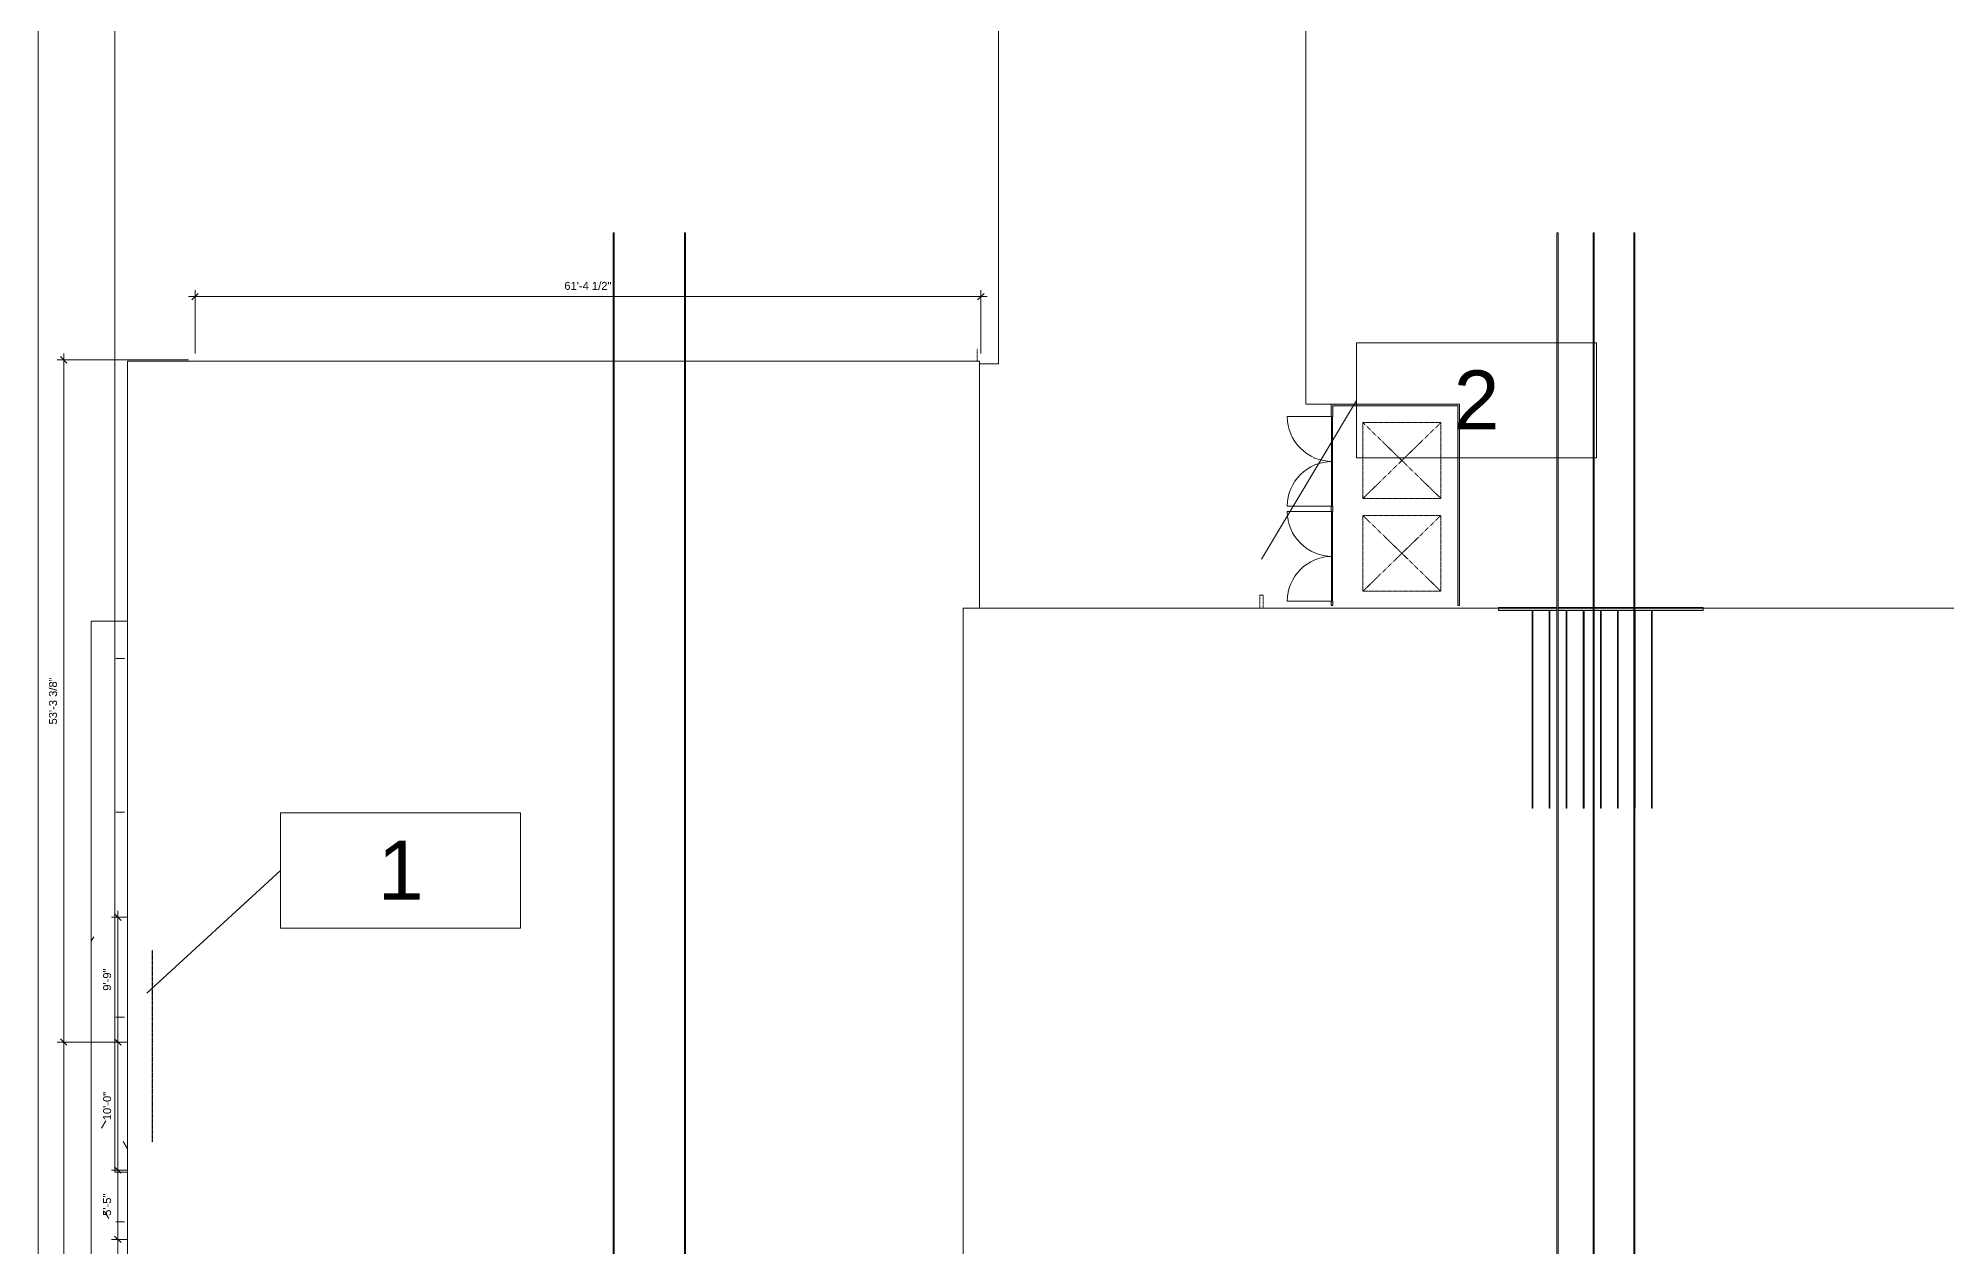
# Model space of a CAD drawing. Header units: inches. Extents: x 3 to 119514, y -26002 to 104775.
# Drawn here: x 21911 to 23700, y -21719 to -20586 of the extents above; entities that cross this region are included whole.
import ezdxf

# ---------------------------------------------------------------- set-up
doc = ezdxf.new("R2010")
doc.units = ezdxf.units.IN
doc.header["$MEASUREMENT"] = 0
for name, pattern in [('Dash', [0.25, 0.125, -0.125]), ('Dash 1_16_', [0.125, 0.0625, -0.0625]), ('Hidden 1_8_', [0.1875, 0.125, -0.0625])]:
    doc.linetypes.add(name, pattern=pattern)
for name, color, linetype, lineweight in [('15xx-Jefferson-REHAB-pr5_dwg', 8, 'Continuous', 9), ('A-DETL', 90, 'Continuous', 9), ('A-DETL-HDLN', 90, 'Hidden 1_8_', 9), ('A-DIM', 7, 'Continuous', 9), ('A-DOOR', 31, 'Continuous', 9), ('A-GENM', 13, 'Continuous', 9), ('A-ROOF', 132, 'Continuous', 9), ('Conc', 7, 'Continuous', 9), ('E-LITE-EQPM', 33, 'Continuous', 9), ('E-LITE-EQPM-HDLN', 30, 'Dash', 9), ('E-LITE-EQPM-IDEN', 33, 'Continuous', 9), ('EOP-PR', 4, 'Continuous', 9), ('L-SITE-WALL', 31, 'Continuous', 9)]:
    doc.layers.add(name, color=color, linetype=linetype, lineweight=lineweight)
doc.styles.add('Arial', font='arial.ttf', dxfattribs={"height": 7.5})
doc.styles.add('Arial_7', font='arial.ttf', dxfattribs={"height": 55.323728})
pattern_1 = [(270, (0, 0), (-8, -5e-16), [])]

# ---------------------------------------------------------------- blocks, each defined once
blk = doc.blocks.new('Generic Models 7 - Generic Models 4-339926-Site Lighting Plan')
at = {"layer": 'A-GENM'}
for p, q in [((23407.7, -20768.7), (23406.7, -20768.7)), ((23406.7, -20768.7), (23406.7, -23030.7)), ((23407.7, -23030.7), (23407.7, -20768.7)), ((23406.7, -23030.7), (23407.7, -23030.7))]:
    blk.add_line(p, q, dxfattribs=at)
blk = doc.blocks.new('Generic Models 7_Generic Models 1_6_Generic Models 1_6 _ Generic Models 7_Generic Models 1_337419_3 - Generic Models 7_Generic Models 1_6_Generic Models 1_6 _ Generic Models 7_Generic Models 1_337419_312901-367661-Site Lighting Plan')
at = {"layer": 'A-GENM'}
h = blk.add_hatch(dxfattribs=at)
h.set_pattern_fill('FP_2', color=256, style=0, pattern_type=2)
h.set_pattern_definition([(0, (0, 0), (192, 48), [7.92, -136.08, 7.92, -136.08, -768]), (0, (0, 0), (192, 48), [-288, 7.92, -280.08, 7.92, -136.08, -336]), (0, (0, 0), (192, 48), [-720, 7.92, -88.08, 7.92, -232.08]), (120, (72, 24), (-137.56922, 142.27688), [7.92, -136.08, 7.92, -136.08, -768]), (120, (72, 24), (-137.56922, 142.27688), [-288, 7.92, -280.08, 7.92, -136.08, -336]), (120, (72, 24), (-137.56922, 142.27688), [-720, 7.92, -88.08, 7.92, -232.08]), (240, (96, 120), (-54.43078, -190.27688), [7.92, -136.08, 7.92, -136.08, -768]), (240, (96, 120), (-54.43078, -190.27688), [-288, 7.92, -280.08, 7.92, -136.08, -336]), (240, (96, 120), (-54.43078, -190.27688), [-720, 7.92, -88.08, 7.92, -232.08])])
h.paths.add_polyline_path([(21963.3, -22790.3), (21963.6, -22519.1), (21969, -22519.1), (21969, -22470.3), (21994.9, -22470.3), (21994.9, -21132.8), (21961, -21132.8), (21961, -22790.3)], flags=0)
h.paths.add_polyline_path([(22810.7, -22446.7), (22811.1, -22446.7), (22811.1, -22435.8), (22810.7, -22435.8)], flags=0)
at = {"layer": 'A-GENM', "color": 253}
for p, q in [((21961, -22790.3), (21961, -21132.8)), ((21994.9, -21132.8), (21961, -21132.8)), ((21961, -22790.3), (21963.4, -22790.3))]:
    blk.add_line(p, q, dxfattribs=at)
blk = doc.blocks.new('Generic Models 7_Generic Models 1_337419_Generic Models 1_337419 _ Generic Models 7_Generic Models 1_337419_24 - Generic Models 7_Generic Models 1_337419_Generic Models 1_337419 _ Generic Models 7_Generic Models 1_337419_301336-394035-Site Lighting Plan')
at = {"layer": 'A-GENM'}
h = blk.add_hatch(color=254, dxfattribs=at)
h.paths.add_polyline_path([(23577, -21120.5), (23610, -21120.5), (23610, -21119.9), (23577, -21119.9)], flags=0)
h.paths.add_polyline_path([(23528.1, -21120.5), (23576, -21120.5), (23576, -21119.9), (23521, -21119.9), (23521, -21120.5)], flags=0)
h.paths.add_polyline_path([(23713, -21120.5), (23713, -21119.9), (23649, -21119.9), (23649, -21120.5)], flags=0)
h.paths.add_polyline_path([(23648, -21120.5), (23648, -21119.9), (23611, -21119.9), (23611, -21120.5)], flags=0)
h = blk.add_hatch(color=254, dxfattribs=at)
h.paths.add_polyline_path([(23577, -21122.9), (23610, -21122.9), (23610, -21120.5), (23577, -21120.5)], flags=0)
h.paths.add_polyline_path([(23528.1, -21122.9), (23576, -21122.9), (23576, -21120.5), (23521, -21120.5), (23521, -21122.9)], flags=0)
h.paths.add_polyline_path([(23713, -21122.9), (23713, -21120.5), (23649, -21120.5), (23649, -21122.9)], flags=0)
h.paths.add_polyline_path([(23648, -21122.9), (23648, -21120.5), (23611, -21120.5), (23611, -21122.9)], flags=0)
at = {"layer": 'A-GENM', "color": 253}
for p, q in [((23521, -21120.5), (23521, -21119.9)), ((23576, -21119.9), (23521, -21119.9)), ((23521, -21122.9), (23521, -21120.5)), ((23576, -21120.5), (23521, -21120.5)), ((23576, -21122.9), (23521, -21122.9)), ((23610, -21119.9), (23577, -21119.9)), ((23610, -21120.5), (23577, -21120.5)), ((23610, -21122.9), (23577, -21122.9)), ((23648, -21119.9), (23611, -21119.9)), ((23648, -21120.5), (23611, -21120.5)), ((23648, -21122.9), (23611, -21122.9)), ((23713, -21119.9), (23649, -21119.9)), ((23713, -21120.5), (23649, -21120.5)), ((23713, -21122.9), (23649, -21122.9)), ((23713, -21119.9), (23713, -21120.5)), ((23713, -21120.5), (23713, -21122.9))]:
    blk.add_line(p, q, dxfattribs=at)
blk = doc.blocks.new('Generic Models 2 - Generic Models 4-422834-Site Lighting Plan')
at = {"layer": 'A-GENM'}
for p, q in [((23369.7, -20768.7), (23368.7, -20768.7)), ((23368.7, -20768.7), (23368.7, -23030.7)), ((23369.7, -23030.7), (23369.7, -20768.7)), ((23368.7, -23030.7), (23369.7, -23030.7))]:
    blk.add_line(p, q, dxfattribs=at)
blk = doc.blocks.new('Generic Models 3 - Generic Models 4-422876-Site Lighting Plan')
at = {"layer": 'A-GENM'}
for p, q in [((23335.7, -20768.7), (23334.7, -20768.7)), ((23334.7, -20768.7), (23334.7, -23030.7)), ((23335.7, -23030.7), (23335.7, -20768.7)), ((23334.7, -23030.7), (23335.7, -23030.7))]:
    blk.add_line(p, q, dxfattribs=at)
blk = doc.blocks.new('Generic Models 5 - Generic Models 4-422911-Site Lighting Plan')
at = {"layer": 'A-GENM'}
for p, q in [((22518, -20768.7), (22517, -20768.7)), ((22517, -20768.7), (22517, -23030.7)), ((22518, -23030.7), (22518, -20768.7)), ((22517, -23030.7), (22518, -23030.7))]:
    blk.add_line(p, q, dxfattribs=at)
blk = doc.blocks.new('Generic Models 6 - Generic Models 4-422932-Site Lighting Plan')
at = {"layer": 'A-GENM'}
for p, q in [((22451, -20768.7), (22450, -20768.7)), ((22450, -20768.7), (22450, -23030.7)), ((22451, -23030.7), (22451, -20768.7)), ((22450, -23030.7), (22451, -23030.7))]:
    blk.add_line(p, q, dxfattribs=at)
blk = doc.blocks.new('Generic Models 2_Generic Models 2_310765_Generic Models 2_310765 _ Generic Models 2_Generic Models 2_310765_8 - Generic Models 2_Generic Models 2_310765_Generic Models 2_310765 _ Generic Models 2_Generic Models 2_310765_300385-465094-Site Lighting Plan')
at = {"layer": 'A-GENM'}
for points in [[(23552.6, -21307.9), (23553.3, -21307.9), (23553.3, -21122.9), (23552.6, -21122.9), (23552.6, -21270.5)], [(23568.6, -21307.9), (23569.3, -21307.9), (23569.3, -21122.9), (23568.6, -21122.9), (23568.6, -21270.5)], [(23584.6, -21307.9), (23585.3, -21307.9), (23585.3, -21122.9), (23584.6, -21122.9), (23584.6, -21270.5)], [(23600.6, -21307.9), (23601.3, -21307.9), (23601.3, -21122.9), (23600.6, -21122.9), (23600.6, -21270.5)], [(23616.6, -21307.9), (23617.3, -21307.9), (23617.3, -21122.9), (23616.6, -21122.9), (23616.6, -21270.5)], [(23632.6, -21307.9), (23633.3, -21307.9), (23633.3, -21122.9), (23632.6, -21122.9), (23632.6, -21270.5)], [(23649, -21307.9), (23649.3, -21307.9), (23649.3, -21122.9), (23649, -21122.9), (23649, -21270.5)], [(23664.6, -21307.9), (23665.3, -21307.9), (23665.3, -21122.9), (23664.6, -21122.9), (23664.6, -21270.5)]]:
    blk.add_hatch(color=10, dxfattribs=at).paths.add_polyline_path(points, flags=0)
at = {"layer": 'A-GENM', "color": 253}
for p, q in [((23552.6, -21307.9), (23552.6, -21122.9)), ((23553.3, -21307.9), (23553.3, -21122.9)), ((23568.6, -21307.9), (23568.6, -21122.9)), ((23569.3, -21307.9), (23569.3, -21122.9)), ((23584.6, -21307.9), (23584.6, -21122.9)), ((23585.3, -21307.9), (23585.3, -21122.9)), ((23600.6, -21307.9), (23600.6, -21122.9)), ((23601.3, -21307.9), (23601.3, -21122.9)), ((23616.6, -21307.9), (23616.6, -21122.9)), ((23617.3, -21307.9), (23617.3, -21122.9)), ((23632.6, -21307.9), (23632.6, -21122.9)), ((23633.3, -21307.9), (23633.3, -21122.9)), ((23649.3, -21307.9), (23649.3, -21122.9)), ((23664.6, -21307.9), (23664.6, -21122.9)), ((23665.3, -21307.9), (23665.3, -21122.9)), ((23553.3, -21307.9), (23552.6, -21307.9)), ((23569.3, -21307.9), (23568.6, -21307.9)), ((23585.3, -21307.9), (23584.6, -21307.9)), ((23601.3, -21307.9), (23600.6, -21307.9)), ((23617.3, -21307.9), (23616.6, -21307.9)), ((23633.3, -21307.9), (23632.6, -21307.9)), ((23649.3, -21307.9), (23649, -21307.9)), ((23665.3, -21307.9), (23664.6, -21307.9))]:
    blk.add_line(p, q, dxfattribs=at)
blk = doc.blocks.new('detail_Ryan_rvt-1-Site Lighting Plan')
at = {"color": 253, "lineweight": 9}
for name, p in [('Generic Models 6 - Generic Models 4-422932-Site Lighting Plan', (0, 0)), ('Generic Models 5 - Generic Models 4-422911-Site Lighting Plan', (0, 0)), ('Generic Models 3 - Generic Models 4-422876-Site Lighting Plan', (0, 0)), ('Generic Models 2 - Generic Models 4-422834-Site Lighting Plan', (0, 0)), ('Generic Models 7 - Generic Models 4-339926-Site Lighting Plan', (0, 0)), ('Generic Models 7_Generic Models 1_337419_Generic Models 1_337419 _ Generic Models 7_Generic Models 1_337419_24 - Generic Models 7_Generic Models 1_337419_Generic Models 1_337419 _ Generic Models 7_Generic Models 1_337419_301336-394035-Site Lighting Plan', (-241.2, 0)), ('Generic Models 2_Generic Models 2_310765_Generic Models 2_310765 _ Generic Models 2_Generic Models 2_310765_8 - Generic Models 2_Generic Models 2_310765_Generic Models 2_310765 _ Generic Models 2_Generic Models 2_310765_300385-465094-Site Lighting Plan', (-241.2, 0)), ('Generic Models 7_Generic Models 1_6_Generic Models 1_6 _ Generic Models 7_Generic Models 1_337419_3 - Generic Models 7_Generic Models 1_6_Generic Models 1_6 _ Generic Models 7_Generic Models 1_337419_312901-367661-Site Lighting Plan', (0, 0))]:
    blk.add_blockref(name, p, dxfattribs=at)
blk = doc.blocks.new('Lighting-Street_Cooper_Navion-Lumark_4-6-LED-Squares - The Caretaker LED-V1-Site Lighting Plan')
at = {"layer": 'E-LITE-EQPM'}
blk.add_line((-1.7, -10.7), (1.6, -10.7), dxfattribs=at)
at = {"layer": 'E-LITE-EQPM-HDLN'}
for p, q in [((-1.5, -10.7), (-1.5, -22.8)), ((1.5, -10.7), (1.5, -22.8))]:
    blk.add_line(p, q, dxfattribs=at)
blk = doc.blocks.new('dumpster door - one-1001559-Site Lighting Plan')
at = {"layer": 'A-DOOR'}
h = blk.add_hatch(dxfattribs=at)
h.set_pattern_fill('FP_1', color=256, style=0, pattern_type=2)
h.set_pattern_definition(pattern_1)
h.paths.add_polyline_path([(42, 0.5), (-42, 0.5), (-42, -0.5), (42, -0.5)], flags=0)
for p, q in [((-42, 0.5), (42, 0.5)), ((-42, -0.5), (-42, 0.5)), ((-42, 0), (-42, -42)), ((42, 0.5), (42, -0.5)), ((42, 0), (42, -42)), ((42, -0.5), (-42, -0.5))]:
    blk.add_line(p, q, dxfattribs=at)
for centre, start, end in [((-42, 0), 270, 0), ((42, 0), 180, 270)]:
    blk.add_arc(centre, 42, start, end, dxfattribs=at)
blk = doc.blocks.new('dumpster door - one-V2-Site Lighting Plan')
at = {"layer": 'A-DOOR'}
h = blk.add_hatch(dxfattribs=at)
h.set_pattern_fill('FP_1', color=256, style=0, pattern_type=2)
h.set_pattern_definition(pattern_1)
h.paths.add_polyline_path([(42, 0.5), (-42, 0.5), (-42, -0.5), (42, -0.5)], flags=0)
for p, q in [((-42, 0.5), (42, 0.5)), ((-42, -0.5), (-42, 0.5)), ((-42, 0), (-42, -42)), ((42, 0.5), (42, -0.5)), ((42, 0), (42, -42)), ((42, -0.5), (-42, -0.5))]:
    blk.add_line(p, q, dxfattribs=at)
for centre, start, end in [((-42, 0), 270, 0), ((42, 0), 180, 270)]:
    blk.add_arc(centre, 42, start, end, dxfattribs=at)
blk = doc.blocks.new('15xx-Jefferson-REHAB-pr5_dwg__ARCHTICK-1286411-Site Lighting Plan')
at = {"layer": 'A-DIM'}
blk.add_line((-0.5, -0.5), (0.5, 0.5), dxfattribs=at)
blk = doc.blocks.new('15xx-Jefferson-REHAB-pr5_dwg-1211969-Site Lighting Plan')
at = {"layer": 'A-DIM'}
for p, q in [((16255.8, 12130.6), (15858.1, 12130.6)), ((15864.1, 12077.3), (15864.1, 12136.6)), ((16322.8, 12130.6), (16256.8, 12130.6)), ((16606.6, 12130.6), (16323.8, 12130.6)), ((16600.6, 12077.3), (16600.6, 12136.6)), ((15741, 11425.9), (15741, 12077.3)), ((15858.1, 12071.3), (15735, 12071.3)), ((15800.7, 11548.9), (15785.7, 11548.9)), ((15791.7, 11425.9), (15791.7, 11554.9)), ((15735, 11431.9), (15800.7, 11431.9)), ((15800.7, 11431.9), (15735, 11431.9)), ((15741, 10153.9), (15741, 11437.9)), ((15785.7, 11431.9), (15800.7, 11431.9)), ((15800.7, 11431.9), (15785.7, 11431.9)), ((15791.7, 11305.9), (15791.7, 11437.9)), ((15785.7, 11311.9), (15800.7, 11311.9)), ((15800.7, 11311.9), (15785.7, 11311.9)), ((15791.7, 11240.9), (15791.7, 11317.9)), ((15785.7, 11246.9), (15800.7, 11246.9)), ((15800.7, 11246.9), (15785.7, 11246.9))]:
    blk.add_line(p, q, dxfattribs=at)
at = {"layer": 'A-DIM', "flags": 128}
blk.add_lwpolyline([(15791.7, 11204.9), (15791.7, 11210.9), (15791.7, 11246.9), (15791.7, 11252.9)], dxfattribs=at)
at = {"xscale": 6, "yscale": 6, "zscale": 6}
for p, rotation in [((15864.1, 12130.6), 180), ((15741, 12071.3), 89.99999999999999), ((15791.7, 11548.9), 89.99999999999999), ((15741, 11431.9), 89.99999999999999), ((15741, 11431.9), 270), ((15791.7, 11431.9), 89.99999999999999), ((15791.7, 11431.9), 270), ((15791.7, 11311.9), 89.99999999999999), ((15791.7, 11311.9), 270), ((15791.7, 11246.9), 270), ((15791.7, 11246.9), 270)]:
    blk.add_blockref('15xx-Jefferson-REHAB-pr5_dwg__ARCHTICK-1286411-Site Lighting Plan', p, dxfattribs=dict(at, rotation=rotation))
blk.add_blockref('15xx-Jefferson-REHAB-pr5_dwg__ARCHTICK-1286411-Site Lighting Plan', (16600.6, 12130.6), dxfattribs=at)
at = {"layer": 'A-DIM', "insert": (16232.3, 12144.4), "char_height": 7.5, "width": 52.613, "attachment_point": 2, "line_spacing_factor": 0.938532, "style": 'Arial'}
blk.add_mtext('61\'-4 1/2"', dxfattribs=at)
at = {"layer": 'A-DIM', "char_height": 7.5, "attachment_point": 2, "rotation": 90, "line_spacing_factor": 0.938532, "style": 'Arial'}
for s, insert, width in [('53\'-3 3/8"', (15727.2, 11751.6), 52.613), ('9\'-9"', (15777.9, 11490.4), 24.797), ('10\'-0"', (15777.9, 11371.9), 31.751), ('5\'-5"', (15777.9, 11279.4), 24.797)]:
    blk.add_mtext(s, dxfattribs=dict(at, insert=insert, width=width))
blk = doc.blocks.new('Lighting Fixture Tag - Boxed-976796-Site Lighting Plan')
at = {"layer": 'E-LITE-EQPM-IDEN'}
for p, q in [((-0.1875, 0.0937), (0.1875, 0.0937)), ((-0.1875, -0.0861), (-0.1875, 0.0937)), ((0.1875, -0.0861), (0.1875, 0.0937)), ((-0.1875, -0.0861), (0.1875, -0.0861))]:
    blk.add_line(p, q, dxfattribs=at)

msp = doc.modelspace()

# ---------------------------------------------------------------- hatches: boundary and pattern name
at = {"layer": 'L-SITE-WALL', "lineweight": 5}
for points in [[(23124.73523, -20930.80281), (23243.23523, -20930.80281), (23243.23523, -20929.30281), (23123.23523, -20929.30281), (23123.23523, -20930.80281)], [(23241.73523, -21118.05281), (23243.23523, -21118.05281), (23243.23523, -20930.80281), (23241.73523, -20930.80281)]]:
    msp.add_hatch(color=256, dxfattribs=at).paths.add_polyline_path(points, flags=0)
h = msp.add_hatch(color=256, dxfattribs=at)
h.paths.add_polyline_path([(23124.73523, -21118.05281), (23124.73523, -21114.05281), (23123.23523, -21114.05281), (23123.23523, -21118.05281)], flags=0)
h.paths.add_polyline_path([(23124.73523, -21030.05281), (23124.73523, -21025.05281), (23123.23523, -21025.05281), (23123.23523, -21030.05281)], flags=0)
h.paths.add_polyline_path([(23124.73523, -20941.05281), (23124.73523, -20930.80281), (23123.23523, -20930.80281), (23123.23523, -20941.05281)], flags=0)

# ---------------------------------------------------------------- linework, layer by layer
at = {"layer": 'A-DETL', "linetype": 'Dash'}
msp.add_line((22791.39023, -20877.53607), (22791.39023, -20889.05281), dxfattribs=at)
at = {"layer": 'A-DETL', "linetype": 'Dash 1_16_', "lineweight": 25}
msp.add_line((22018.51523, -21621.05281), (22018.51523, -21441.05281), dxfattribs=at)
at = {"layer": 'A-DETL-HDLN'}
for p, q in [((23152.86637, -20946.70916), (23225.86637, -20946.70916)), ((23152.86637, -21017.70916), (23152.86637, -20946.70916)), ((23152.86637, -20946.70916), (23225.86637, -21017.70916)), ((23225.86637, -20946.70916), (23152.86637, -21017.70916)), ((23225.86637, -20946.70916), (23225.86637, -21017.70916)), ((23225.86637, -21017.70916), (23152.86637, -21017.70916)), ((23152.86637, -21033.70916), (23225.86637, -21033.70916)), ((23152.86637, -21104.70916), (23152.86637, -21033.70916)), ((23152.86637, -21033.70916), (23225.86637, -21104.70916)), ((23225.86637, -21033.70916), (23152.86637, -21104.70916)), ((23225.86637, -21033.70916), (23225.86637, -21104.70916)), ((23225.86637, -21104.70916), (23152.86637, -21104.70916))]:
    msp.add_line(p, q, dxfattribs=at)
at = {"layer": 'A-ROOF'}
for p, q in [((22449.98849, -20889.05281), (21994.89023, -20889.05281)), ((21994.89023, -20889.05281), (21994.89023, -22470.33406)), ((22516.98849, -20889.05281), (22450.98849, -20889.05281)), ((22793.45273, -20889.05281), (22517.98849, -20889.05281)), ((22793.45273, -21120.45299), (22793.45273, -20889.05281)), ((23334.73849, -21120.45299), (22778.13923, -21120.45299)), ((22778.13923, -21120.45299), (22778.13923, -22435.80381)), ((23368.73849, -21120.45299), (23335.73849, -21120.45299)), ((23406.73849, -21120.45299), (23369.73849, -21120.45299)), ((26283.89023, -21120.45299), (23407.73849, -21120.45299))]:
    msp.add_line(p, q, dxfattribs=at)
at = {"layer": 'Conc'}
for p, q in [((21911.23523, -19983.10055), (21911.23523, -22983.08555)), ((21983.23523, -19983.10055), (21983.23523, -21649.17781)), ((21983.23523, -21649.17781), (21994.89023, -21649.17781))]:
    msp.add_line(p, q, dxfattribs=at)
at = {"layer": 'E-LITE-EQPM-IDEN'}
for p, q in [((23057.71745, -21074.71738), (23146.70021, -20925.81871)), ((22013.0225, -21481.42781), (22138.26532, -21366.45394))]:
    msp.add_line(p, q, dxfattribs=at)
at = {"layer": 'EOP-PR'}
for p, q in [((23099.23523, -19921.08555), (23099.23523, -20929.30281)), ((22811.23523, -20891.55281), (22811.23523, -20449.08555)), ((22793.45273, -20891.55281), (22811.23523, -20891.55281)), ((23099.23523, -20929.30281), (23123.23523, -20929.30281))]:
    msp.add_line(p, q, dxfattribs=at)
at = {"layer": 'L-SITE-WALL'}
for p, q in [((23123.23523, -20929.30281), (23243.23523, -20929.30281)), ((23123.23523, -20941.05281), (23123.23523, -20929.30281)), ((23243.23523, -20929.30281), (23243.23523, -21118.05281)), ((23123.23523, -20941.05281), (23124.73523, -20941.05281)), ((23241.73523, -20930.80281), (23124.73523, -20930.80281)), ((23124.73523, -20930.80281), (23124.73523, -20941.05281)), ((23241.73523, -21118.05281), (23241.73523, -20930.80281)), ((23123.23523, -21030.05281), (23123.23523, -21025.05281)), ((23124.73523, -21025.05281), (23123.23523, -21025.05281)), ((23123.23523, -21030.05281), (23124.73523, -21030.05281)), ((23124.73523, -21025.05281), (23124.73523, -21030.05281)), ((23123.23523, -21118.05281), (23123.23523, -21114.05281)), ((23124.73523, -21114.05281), (23123.23523, -21114.05281)), ((23123.23523, -21118.05281), (23124.73523, -21118.05281)), ((23124.73523, -21114.05281), (23124.73523, -21118.05281)), ((23241.73523, -21118.05281), (23243.23523, -21118.05281))]:
    msp.add_line(p, q, dxfattribs=at)

# ---------------------------------------------------------------- block references
at = {"lineweight": 5}
msp.add_blockref('detail_Ryan_rvt-1-Site Lighting Plan', (0, 0), dxfattribs=at)
at = {"layer": '15xx-Jefferson-REHAB-pr5_dwg', "color": 7}
msp.add_blockref('15xx-Jefferson-REHAB-pr5_dwg-1211969-Site Lighting Plan', (6194.17138, -32959.12678), dxfattribs=at)
at = {"layer": 'A-DOOR', "rotation": 270}
for name, p in [('dumpster door - one-1001559-Site Lighting Plan', (23123.98523, -20983.05281)), ('dumpster door - one-V2-Site Lighting Plan', (23123.98523, -21072.05281))]:
    msp.add_blockref(name, p, dxfattribs=at)
at = {"layer": 'E-LITE-EQPM'}
msp.add_blockref('Lighting-Street_Cooper_Navion-Lumark_4-6-LED-Squares - The Caretaker LED-V1-Site Lighting Plan', (23057.76523, -21097.61364), dxfattribs=at)
at = {"layer": 'E-LITE-EQPM-IDEN', "xscale": 599.9999999999994, "yscale": 599.9999999999994, "zscale": 599.9999999999994}
for p in [(23259.20021, -20928.10865), (22250.76532, -21368.74388)]:
    msp.add_blockref('Lighting Fixture Tag - Boxed-976796-Site Lighting Plan', p, dxfattribs=at)

# ---------------------------------------------------------------- texts
at = {"layer": 'E-LITE-EQPM-IDEN', "char_height": 55.32373, "width": 51.3, "attachment_point": 2, "line_spacing_factor": 0.938532, "style": 'Arial_7'}
for s, insert in [('2', (23259.4014, -20897.79458)), ('1', (22250.9665, -21338.42981))]:
    msp.add_mtext(s, dxfattribs=dict(at, insert=insert))

doc.saveas('drawing.dxf')
